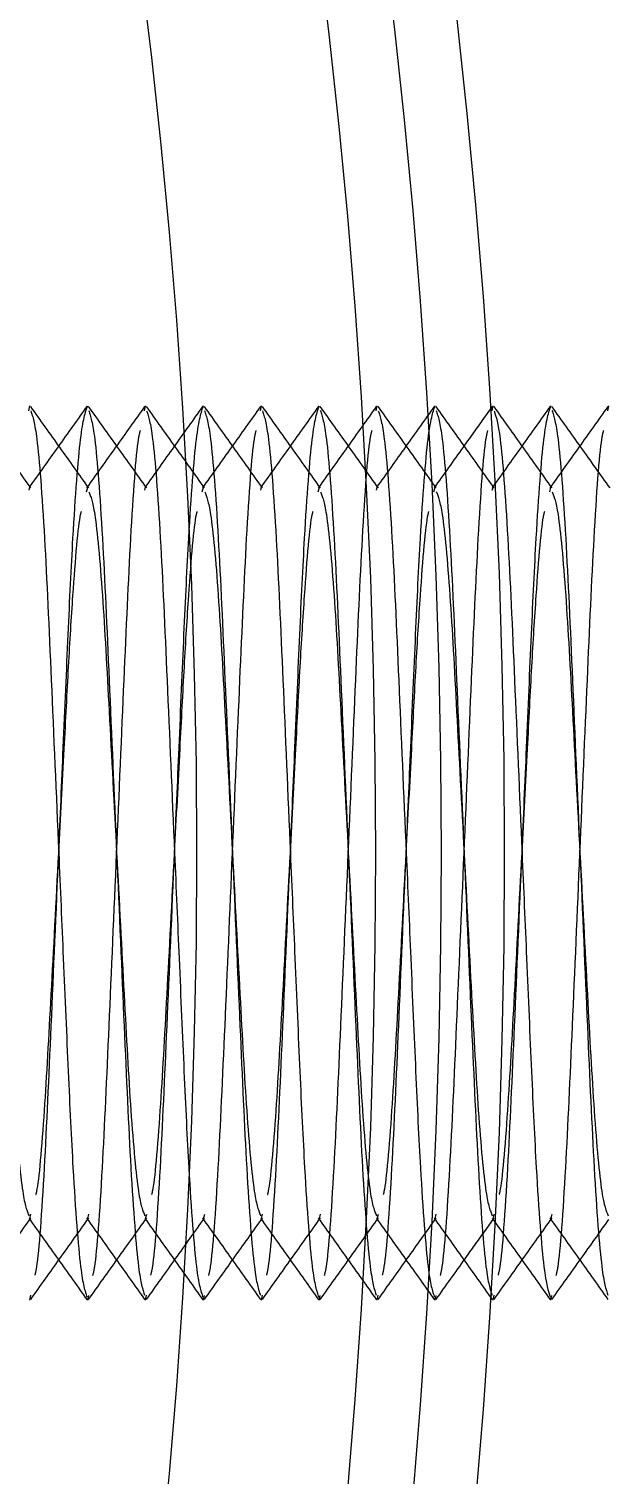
# Model space of a CAD drawing. Header units: metres. Extents: x 0 to 63075, y 0 to 44550.
# Drawn here: x 36495.33 to 36505.33, y 35153.52 to 35178.51 of the extents above; entities that cross this region are included whole.
import ezdxf

# ---------------------------------------------------------------- set-up
doc = ezdxf.new("R2010")
doc.units = ezdxf.units.M
doc.header["$LTSCALE"] = 75
doc.linetypes.add('HIDDEN2', pattern=[4.7625, 3.175, -1.5875])
for name, color, linetype in [('SDM', 7, 'Continuous'), ('SL4', 4, 'Continuous'), ('ST1', 7, 'HIDDEN2')]:
    doc.layers.add(name, color=color, linetype=linetype)

# ---------------------------------------------------------------- blocks, each defined once
blk = doc.blocks.new('A$Cf5e9a517')
at = {"layer": 'SL4'}
for p, q in [((341.072, 1606.065), (340.896, 1605.817)), ((341.071, 1605.993), (341.089, 1606.077)), ((343.071, 1605.993), (343.089, 1606.077)), ((340.939, 1591.805), (341.089, 1592.016)), ((342.089, 1590.623), (342.106, 1590.704))]:
    blk.add_line(p, q, dxfattribs=at)
for radius in [125, 123.91, 122.777, 119.686]:
    blk.add_circle((216.283, 1598.35), radius, dxfattribs=at)
for points, knots in [([(342.108, 1604.657), (341.941, 1604.892), (341.607, 1605.36), (341.273, 1605.83), (341.106, 1606.064)], [0, 0, 0, 0, 0.49997, 1, 1, 1, 1]), ([(341.107, 1605.989), (341.141, 1605.887), (341.216, 1605.661), (341.345, 1603.939), (341.458, 1601.39), (341.571, 1598.751), (341.672, 1596.426), (341.752, 1594.531), (341.845, 1592.591), (341.964, 1591.009), (342.041, 1590.781), (342.078, 1590.674)], [0, 0, 0, 0, 0.108328, 0.239496, 0.365485, 0.495517, 0.57381, 0.663359, 0.752437, 0.883605, 1, 1, 1, 1]), ([(343.072, 1606.065), (342.905, 1605.831), (342.577, 1605.37), (342.249, 1604.91), (342.089, 1604.685)], [0, 0, 0, 0, 0.510193, 1, 1, 1, 1]), ([(342.109, 1604.592), (342.142, 1604.509), (342.216, 1604.325), (342.345, 1602.922), (342.458, 1600.835), (342.589, 1598.35), (342.719, 1595.865), (342.832, 1593.776), (342.963, 1592.352), (343.04, 1592.166), (343.076, 1592.079)], [0, 0, 0, 0, 0.106972, 0.238781, 0.365377, 0.496042, 0.626708, 0.753304, 0.885113, 1, 1, 1, 1]), ([(341.076, 1592.035), (341.243, 1591.8), (341.577, 1591.331), (341.911, 1590.862), (342.079, 1590.627)], [0, 0, 0, 0, 0.499965, 1, 1, 1, 1]), ([(342.104, 1590.634), (342.272, 1590.869), (342.6, 1591.329), (342.928, 1591.79), (343.089, 1592.016)], [0, 0, 0, 0, 0.5096866, 1, 1, 1, 1])]:
    blk.add_open_spline(points, degree=3, knots=knots, dxfattribs=at)
at = {"layer": 'ST1'}
for p, q in [((333.071, 1605.993), (333.089, 1606.077)), ((335.071, 1605.993), (335.089, 1606.077)), ((337.071, 1605.993), (337.089, 1606.077)), ((339.071, 1605.993), (339.089, 1606.077)), ((333.076, 1604.621), (333.089, 1604.671)), ((334.068, 1604.592), (334.089, 1604.671)), ((335.076, 1604.621), (335.089, 1604.671)), ((336.068, 1604.592), (336.089, 1604.671)), ((337.076, 1604.621), (337.089, 1604.671)), ((338.068, 1604.592), (338.089, 1604.671)), ((339.076, 1604.621), (339.089, 1604.671)), ((340.068, 1604.592), (340.089, 1604.671)), ((341.076, 1604.621), (341.089, 1604.671)), ((342.068, 1604.592), (342.089, 1604.671)), ((342.089, 1604.685), (342.069, 1604.657)), ((333.089, 1592.029), (333.109, 1592.107)), ((334.089, 1592.029), (334.109, 1592.108)), ((335.089, 1592.029), (335.109, 1592.107)), ((336.089, 1592.029), (336.109, 1592.108)), ((337.089, 1592.029), (337.109, 1592.107)), ((338.089, 1592.029), (338.109, 1592.108)), ((339.089, 1592.029), (339.109, 1592.107)), ((340.089, 1592.029), (340.109, 1592.108)), ((341.089, 1592.029), (341.109, 1592.107)), ((341.089, 1592.016), (341.108, 1592.043)), ((342.089, 1592.029), (342.109, 1592.108)), ((333.089, 1590.623), (333.107, 1590.711)), ((334.089, 1590.623), (334.106, 1590.704)), ((335.089, 1590.623), (335.107, 1590.711)), ((336.089, 1590.623), (336.106, 1590.704)), ((337.089, 1590.623), (337.107, 1590.711)), ((338.089, 1590.623), (338.106, 1590.704)), ((339.089, 1590.623), (339.107, 1590.711)), ((340.089, 1590.623), (340.106, 1590.704)), ((341.089, 1590.623), (341.107, 1590.711))]:
    blk.add_line(p, q, dxfattribs=at)
for points, knots in [([(333.108, 1604.657), (332.941, 1604.892), (332.606, 1605.362), (332.272, 1605.831), (332.104, 1606.066)], [0, 0, 0, 0, 0.499937, 1, 1, 1, 1]), ([(334.079, 1606.073), (333.911, 1605.838), (333.577, 1605.369), (333.243, 1604.9), (333.076, 1604.665)], [0, 0, 0, 0, 0.500035, 1, 1, 1, 1]), ([(334.108, 1604.657), (333.941, 1604.892), (333.607, 1605.36), (333.273, 1605.83), (333.106, 1606.064)], [0, 0, 0, 0, 0.49997, 1, 1, 1, 1]), ([(333.107, 1605.989), (333.141, 1605.887), (333.216, 1605.661), (333.345, 1603.939), (333.458, 1601.39), (333.571, 1598.751), (333.672, 1596.426), (333.752, 1594.531), (333.845, 1592.591), (333.964, 1591.009), (334.041, 1590.781), (334.078, 1590.674)], [0, 0, 0, 0, 0.108328, 0.239496, 0.365485, 0.495517, 0.57381, 0.663359, 0.752437, 0.883605, 1, 1, 1, 1]), ([(333.179, 1591.054), (333.19, 1591.095), (333.242, 1591.3), (333.346, 1592.797), (333.458, 1595.3), (333.571, 1597.95), (333.672, 1600.274), (333.752, 1602.169), (333.845, 1604.111), (333.968, 1605.732), (334.049, 1605.963), (334.089, 1606.077)], [0, 0, 0, 0, 0.035067, 0.175217, 0.309833, 0.448769, 0.532422, 0.628103, 0.72328, 0.863429, 1, 1, 1, 1]), ([(335.072, 1606.065), (334.905, 1605.831), (334.571, 1605.361), (334.236, 1604.892), (334.069, 1604.657)], [0, 0, 0, 0, 0.50006, 1, 1, 1, 1]), ([(335.108, 1604.657), (334.941, 1604.892), (334.606, 1605.362), (334.272, 1605.831), (334.104, 1606.066)], [0, 0, 0, 0, 0.499937, 1, 1, 1, 1]), ([(334.106, 1605.996), (334.14, 1605.893), (334.215, 1605.666), (334.345, 1603.94), (334.458, 1601.388), (334.589, 1598.35), (334.719, 1595.312), (334.832, 1592.761), (334.962, 1591.036), (335.037, 1590.81), (335.071, 1590.707)], [0, 0, 0, 0, 0.110571, 0.242596, 0.369408, 0.50029, 0.631172, 0.757984, 0.890008, 1, 1, 1, 1]), ([(336.079, 1606.073), (335.911, 1605.838), (335.577, 1605.369), (335.243, 1604.9), (335.076, 1604.665)], [0, 0, 0, 0, 0.500035, 1, 1, 1, 1]), ([(336.108, 1604.657), (335.941, 1604.892), (335.607, 1605.36), (335.273, 1605.83), (335.106, 1606.064)], [0, 0, 0, 0, 0.49997, 1, 1, 1, 1]), ([(335.107, 1605.989), (335.141, 1605.887), (335.216, 1605.661), (335.345, 1603.939), (335.458, 1601.39), (335.571, 1598.751), (335.672, 1596.426), (335.752, 1594.531), (335.845, 1592.591), (335.964, 1591.009), (336.041, 1590.781), (336.078, 1590.674)], [0, 0, 0, 0, 0.108328, 0.239496, 0.365485, 0.495517, 0.57381, 0.663359, 0.752437, 0.883605, 1, 1, 1, 1]), ([(335.179, 1591.054), (335.19, 1591.095), (335.242, 1591.3), (335.346, 1592.797), (335.458, 1595.3), (335.571, 1597.95), (335.672, 1600.274), (335.752, 1602.169), (335.845, 1604.111), (335.968, 1605.732), (336.049, 1605.963), (336.089, 1606.077)], [0, 0, 0, 0, 0.035067, 0.175217, 0.309833, 0.448769, 0.532422, 0.628103, 0.72328, 0.863429, 1, 1, 1, 1]), ([(337.072, 1606.065), (336.905, 1605.831), (336.571, 1605.361), (336.236, 1604.892), (336.069, 1604.657)], [0, 0, 0, 0, 0.50006, 1, 1, 1, 1]), ([(337.108, 1604.657), (336.941, 1604.892), (336.606, 1605.362), (336.272, 1605.831), (336.104, 1606.066)], [0, 0, 0, 0, 0.4999369, 1, 1, 1, 1]), ([(336.106, 1605.996), (336.14, 1605.893), (336.215, 1605.666), (336.345, 1603.94), (336.458, 1601.388), (336.589, 1598.35), (336.719, 1595.312), (336.832, 1592.761), (336.962, 1591.036), (337.037, 1590.81), (337.071, 1590.707)], [0, 0, 0, 0, 0.110571, 0.242596, 0.369408, 0.50029, 0.631172, 0.757984, 0.890008, 1, 1, 1, 1]), ([(338.079, 1606.073), (337.911, 1605.838), (337.577, 1605.369), (337.243, 1604.9), (337.076, 1604.665)], [0, 0, 0, 0, 0.500035, 1, 1, 1, 1]), ([(338.108, 1604.657), (337.941, 1604.892), (337.607, 1605.36), (337.273, 1605.83), (337.106, 1606.064)], [0, 0, 0, 0, 0.49997, 1, 1, 1, 1]), ([(337.107, 1605.989), (337.141, 1605.887), (337.216, 1605.661), (337.345, 1603.939), (337.458, 1601.39), (337.571, 1598.751), (337.672, 1596.426), (337.752, 1594.531), (337.845, 1592.591), (337.964, 1591.009), (338.041, 1590.781), (338.078, 1590.674)], [0, 0, 0, 0, 0.108328, 0.239496, 0.365485, 0.495517, 0.57381, 0.663359, 0.752437, 0.883605, 1, 1, 1, 1]), ([(337.179, 1591.054), (337.19, 1591.095), (337.242, 1591.3), (337.346, 1592.797), (337.458, 1595.3), (337.571, 1597.95), (337.672, 1600.274), (337.752, 1602.169), (337.845, 1604.111), (337.968, 1605.732), (338.049, 1605.963), (338.089, 1606.077)], [0, 0, 0, 0, 0.0350675, 0.1752166, 0.3098326, 0.4487685, 0.5324217, 0.6281026, 0.7232803, 0.8634294, 1, 1, 1, 1]), ([(339.072, 1606.065), (338.905, 1605.831), (338.571, 1605.361), (338.236, 1604.892), (338.069, 1604.657)], [0, 0, 0, 0, 0.50006, 1, 1, 1, 1]), ([(339.108, 1604.657), (338.941, 1604.892), (338.606, 1605.362), (338.272, 1605.831), (338.104, 1606.066)], [0, 0, 0, 0, 0.499937, 1, 1, 1, 1]), ([(338.106, 1605.996), (338.14, 1605.893), (338.215, 1605.666), (338.345, 1603.94), (338.458, 1601.388), (338.589, 1598.35), (338.719, 1595.312), (338.832, 1592.761), (338.962, 1591.036), (339.037, 1590.81), (339.071, 1590.707)], [0, 0, 0, 0, 0.110571, 0.242596, 0.369408, 0.50029, 0.631172, 0.757984, 0.890008, 1, 1, 1, 1]), ([(340.079, 1606.073), (339.911, 1605.838), (339.577, 1605.369), (339.243, 1604.9), (339.076, 1604.665)], [0, 0, 0, 0, 0.500035, 1, 1, 1, 1]), ([(340.108, 1604.657), (339.941, 1604.892), (339.607, 1605.36), (339.273, 1605.83), (339.106, 1606.064)], [0, 0, 0, 0, 0.49997, 1, 1, 1, 1]), ([(339.107, 1605.989), (339.141, 1605.887), (339.216, 1605.661), (339.345, 1603.939), (339.458, 1601.39), (339.571, 1598.751), (339.672, 1596.426), (339.752, 1594.531), (339.845, 1592.591), (339.964, 1591.009), (340.041, 1590.781), (340.078, 1590.674)], [0, 0, 0, 0, 0.108328, 0.239496, 0.365485, 0.495517, 0.57381, 0.663359, 0.752437, 0.883605, 1, 1, 1, 1]), ([(339.179, 1591.054), (339.19, 1591.095), (339.242, 1591.3), (339.346, 1592.797), (339.458, 1595.3), (339.571, 1597.95), (339.672, 1600.274), (339.752, 1602.169), (339.845, 1604.111), (339.968, 1605.732), (340.049, 1605.963), (340.089, 1606.077)], [0, 0, 0, 0, 0.035067, 0.175217, 0.309833, 0.448769, 0.532422, 0.628103, 0.72328, 0.863429, 1, 1, 1, 1]), ([(341.108, 1604.657), (340.941, 1604.892), (340.606, 1605.362), (340.272, 1605.831), (340.104, 1606.066)], [0, 0, 0, 0, 0.4999369, 1, 1, 1, 1]), ([(340.106, 1605.996), (340.14, 1605.893), (340.215, 1605.666), (340.345, 1603.94), (340.458, 1601.388), (340.589, 1598.35), (340.719, 1595.312), (340.832, 1592.761), (340.962, 1591.036), (341.037, 1590.81), (341.071, 1590.707)], [0, 0, 0, 0, 0.1105714, 0.242596, 0.3694081, 0.5002899, 0.6311716, 0.7579837, 0.8900083, 1, 1, 1, 1]), ([(342.079, 1606.073), (341.911, 1605.838), (341.577, 1605.369), (341.243, 1604.9), (341.076, 1604.665)], [0, 0, 0, 0, 0.500035, 1, 1, 1, 1]), ([(341.179, 1591.054), (341.19, 1591.095), (341.242, 1591.3), (341.346, 1592.797), (341.458, 1595.3), (341.571, 1597.95), (341.672, 1600.274), (341.752, 1602.169), (341.845, 1604.111), (341.968, 1605.732), (342.049, 1605.963), (342.089, 1606.077)], [0, 0, 0, 0, 0.035067, 0.175217, 0.309833, 0.448769, 0.532422, 0.628103, 0.72328, 0.863429, 1, 1, 1, 1]), ([(343.108, 1604.657), (342.941, 1604.892), (342.606, 1605.362), (342.272, 1605.831), (342.104, 1606.066)], [0, 0, 0, 0, 0.499937, 1, 1, 1, 1]), ([(342.106, 1605.996), (342.14, 1605.893), (342.215, 1605.666), (342.345, 1603.94), (342.458, 1601.388), (342.589, 1598.35), (342.719, 1595.312), (342.832, 1592.761), (342.962, 1591.036), (343.037, 1590.81), (343.071, 1590.707)], [0, 0, 0, 0, 0.110571, 0.242596, 0.369408, 0.50029, 0.631172, 0.757984, 0.890008, 1, 1, 1, 1]), ([(334.178, 1591.047), (334.189, 1591.089), (334.241, 1591.295), (334.346, 1592.795), (334.458, 1595.303), (334.589, 1598.35), (334.719, 1601.397), (334.831, 1603.904), (334.936, 1605.403), (334.988, 1605.609), (334.999, 1605.651)], [0, 0, 0, 0, 0.040767, 0.196457, 0.346, 0.500342, 0.654684, 0.804227, 0.959916, 1, 1, 1, 1]), ([(336.178, 1591.047), (336.189, 1591.089), (336.241, 1591.295), (336.346, 1592.795), (336.458, 1595.303), (336.589, 1598.35), (336.719, 1601.397), (336.831, 1603.904), (336.936, 1605.403), (336.988, 1605.609), (336.999, 1605.651)], [0, 0, 0, 0, 0.040767, 0.196457, 0.346, 0.500342, 0.654684, 0.804227, 0.959916, 1, 1, 1, 1]), ([(338.178, 1591.047), (338.189, 1591.089), (338.241, 1591.295), (338.346, 1592.795), (338.458, 1595.303), (338.589, 1598.35), (338.719, 1601.397), (338.831, 1603.904), (338.936, 1605.403), (338.988, 1605.609), (338.999, 1605.651)], [0, 0, 0, 0, 0.040767, 0.196457, 0.346, 0.500342, 0.654684, 0.804227, 0.959916, 1, 1, 1, 1]), ([(340.896, 1605.817), (340.787, 1605.665), (340.512, 1605.278), (340.236, 1604.892), (340.069, 1604.657)], [0, 0, 0, 0, 0.393246, 1, 1, 1, 1]), ([(340.178, 1591.047), (340.189, 1591.089), (340.241, 1591.295), (340.346, 1592.795), (340.458, 1595.303), (340.589, 1598.35), (340.719, 1601.397), (340.831, 1603.904), (340.936, 1605.403), (340.988, 1605.609), (340.999, 1605.651)], [0, 0, 0, 0, 0.0407674, 0.196457, 0.3459999, 0.5003418, 0.6546838, 0.8042266, 0.9599163, 1, 1, 1, 1]), ([(342.178, 1591.047), (342.189, 1591.089), (342.241, 1591.295), (342.346, 1592.795), (342.458, 1595.303), (342.589, 1598.35), (342.719, 1601.397), (342.831, 1603.904), (342.936, 1605.403), (342.988, 1605.609), (342.999, 1605.651)], [0, 0, 0, 0, 0.040767, 0.196457, 0.346, 0.500342, 0.654684, 0.804227, 0.959916, 1, 1, 1, 1]), ([(332.109, 1604.592), (332.142, 1604.509), (332.216, 1604.325), (332.345, 1602.922), (332.458, 1600.835), (332.589, 1598.35), (332.719, 1595.865), (332.832, 1593.776), (332.963, 1592.352), (333.04, 1592.166), (333.076, 1592.079)], [0, 0, 0, 0, 0.106972, 0.238781, 0.365377, 0.496042, 0.626708, 0.753304, 0.885113, 1, 1, 1, 1]), ([(334.109, 1604.592), (334.142, 1604.509), (334.216, 1604.325), (334.345, 1602.922), (334.458, 1600.835), (334.589, 1598.35), (334.719, 1595.865), (334.832, 1593.776), (334.963, 1592.352), (335.04, 1592.166), (335.076, 1592.079)], [0, 0, 0, 0, 0.106972, 0.238781, 0.365377, 0.496042, 0.626708, 0.753304, 0.885113, 1, 1, 1, 1]), ([(336.109, 1604.592), (336.142, 1604.509), (336.216, 1604.325), (336.345, 1602.922), (336.458, 1600.835), (336.589, 1598.35), (336.719, 1595.865), (336.832, 1593.776), (336.963, 1592.352), (337.04, 1592.166), (337.076, 1592.079)], [0, 0, 0, 0, 0.106972, 0.238781, 0.365377, 0.496042, 0.626708, 0.753304, 0.885113, 1, 1, 1, 1]), ([(338.109, 1604.592), (338.142, 1604.509), (338.216, 1604.325), (338.345, 1602.922), (338.458, 1600.835), (338.589, 1598.35), (338.719, 1595.865), (338.832, 1593.776), (338.963, 1592.352), (339.04, 1592.166), (339.076, 1592.079)], [0, 0, 0, 0, 0.106972, 0.238781, 0.365377, 0.496042, 0.626708, 0.753304, 0.885113, 1, 1, 1, 1]), ([(340.109, 1604.592), (340.142, 1604.509), (340.216, 1604.325), (340.345, 1602.922), (340.458, 1600.835), (340.589, 1598.35), (340.719, 1595.865), (340.832, 1593.776), (340.963, 1592.352), (341.04, 1592.166), (341.076, 1592.079)], [0, 0, 0, 0, 0.106972, 0.238781, 0.365377, 0.496042, 0.626708, 0.753304, 0.885113, 1, 1, 1, 1]), ([(333.196, 1592.446), (333.201, 1592.463), (333.247, 1592.628), (333.346, 1593.819), (333.458, 1595.852), (333.577, 1598.13), (333.681, 1600.081), (333.758, 1601.611), (333.848, 1603.063), (333.93, 1604.072), (333.976, 1604.236), (333.981, 1604.253)], [0, 0, 0, 0, 0.019148, 0.181961, 0.338335, 0.499736, 0.617516, 0.717853, 0.818619, 0.981432, 1, 1, 1, 1]), ([(335.196, 1592.446), (335.201, 1592.463), (335.247, 1592.628), (335.346, 1593.819), (335.458, 1595.852), (335.577, 1598.13), (335.681, 1600.081), (335.758, 1601.611), (335.848, 1603.063), (335.93, 1604.072), (335.976, 1604.236), (335.981, 1604.253)], [0, 0, 0, 0, 0.0191483, 0.1819613, 0.3383353, 0.4997364, 0.6175161, 0.7178528, 0.8186194, 0.9814324, 1, 1, 1, 1]), ([(337.196, 1592.446), (337.201, 1592.463), (337.247, 1592.628), (337.346, 1593.819), (337.458, 1595.852), (337.577, 1598.13), (337.681, 1600.081), (337.758, 1601.611), (337.848, 1603.063), (337.93, 1604.072), (337.976, 1604.236), (337.981, 1604.253)], [0, 0, 0, 0, 0.0191483, 0.1819613, 0.3383353, 0.4997364, 0.6175161, 0.7178528, 0.8186194, 0.9814324, 1, 1, 1, 1]), ([(339.196, 1592.446), (339.201, 1592.463), (339.247, 1592.628), (339.346, 1593.819), (339.458, 1595.852), (339.577, 1598.13), (339.681, 1600.081), (339.758, 1601.611), (339.848, 1603.063), (339.93, 1604.072), (339.976, 1604.236), (339.981, 1604.253)], [0, 0, 0, 0, 0.019148, 0.181961, 0.338335, 0.499736, 0.617516, 0.717853, 0.818619, 0.981432, 1, 1, 1, 1]), ([(341.196, 1592.446), (341.201, 1592.463), (341.247, 1592.628), (341.346, 1593.819), (341.458, 1595.852), (341.577, 1598.13), (341.681, 1600.081), (341.758, 1601.611), (341.848, 1603.063), (341.93, 1604.072), (341.976, 1604.236), (341.981, 1604.253)], [0, 0, 0, 0, 0.019148, 0.181961, 0.338335, 0.499736, 0.617516, 0.717853, 0.818619, 0.981432, 1, 1, 1, 1]), ([(332.104, 1590.634), (332.272, 1590.869), (332.606, 1591.338), (332.941, 1591.808), (333.108, 1592.043)], [0, 0, 0, 0, 0.500063, 1, 1, 1, 1]), ([(333.076, 1592.035), (333.243, 1591.8), (333.577, 1591.331), (333.911, 1590.862), (334.079, 1590.627)], [0, 0, 0, 0, 0.499965, 1, 1, 1, 1]), ([(333.106, 1590.636), (333.273, 1590.87), (333.607, 1591.34), (333.941, 1591.808), (334.108, 1592.043)], [0, 0, 0, 0, 0.50003, 1, 1, 1, 1]), ([(334.069, 1592.043), (334.236, 1591.808), (334.571, 1591.339), (334.905, 1590.869), (335.072, 1590.635)], [0, 0, 0, 0, 0.49994, 1, 1, 1, 1]), ([(334.104, 1590.634), (334.272, 1590.869), (334.606, 1591.338), (334.941, 1591.808), (335.108, 1592.043)], [0, 0, 0, 0, 0.500063, 1, 1, 1, 1]), ([(335.076, 1592.035), (335.243, 1591.8), (335.577, 1591.331), (335.911, 1590.862), (336.079, 1590.627)], [0, 0, 0, 0, 0.499965, 1, 1, 1, 1]), ([(335.106, 1590.636), (335.273, 1590.87), (335.607, 1591.34), (335.941, 1591.808), (336.108, 1592.043)], [0, 0, 0, 0, 0.50003, 1, 1, 1, 1]), ([(336.069, 1592.043), (336.236, 1591.808), (336.571, 1591.339), (336.905, 1590.869), (337.072, 1590.635)], [0, 0, 0, 0, 0.4999404, 1, 1, 1, 1]), ([(336.104, 1590.634), (336.272, 1590.869), (336.606, 1591.338), (336.941, 1591.808), (337.108, 1592.043)], [0, 0, 0, 0, 0.5000631, 1, 1, 1, 1]), ([(337.076, 1592.035), (337.243, 1591.8), (337.577, 1591.331), (337.911, 1590.862), (338.079, 1590.627)], [0, 0, 0, 0, 0.499965, 1, 1, 1, 1]), ([(337.106, 1590.636), (337.273, 1590.87), (337.607, 1591.34), (337.941, 1591.808), (338.108, 1592.043)], [0, 0, 0, 0, 0.50003, 1, 1, 1, 1]), ([(338.069, 1592.043), (338.236, 1591.808), (338.571, 1591.339), (338.905, 1590.869), (339.072, 1590.635)], [0, 0, 0, 0, 0.49994, 1, 1, 1, 1]), ([(338.104, 1590.634), (338.272, 1590.869), (338.606, 1591.338), (338.941, 1591.808), (339.108, 1592.043)], [0, 0, 0, 0, 0.500063, 1, 1, 1, 1]), ([(339.076, 1592.035), (339.243, 1591.8), (339.577, 1591.331), (339.911, 1590.862), (340.079, 1590.627)], [0, 0, 0, 0, 0.499965, 1, 1, 1, 1]), ([(339.106, 1590.636), (339.273, 1590.87), (339.607, 1591.34), (339.941, 1591.808), (340.108, 1592.043)], [0, 0, 0, 0, 0.50003, 1, 1, 1, 1]), ([(340.069, 1592.043), (340.236, 1591.808), (340.571, 1591.339), (340.905, 1590.869), (341.072, 1590.635)], [0, 0, 0, 0, 0.49994, 1, 1, 1, 1]), ([(341.106, 1590.636), (341.273, 1590.87), (341.607, 1591.34), (341.941, 1591.808), (342.108, 1592.043)], [0, 0, 0, 0, 0.50003, 1, 1, 1, 1]), ([(342.069, 1592.043), (342.236, 1591.808), (342.571, 1591.339), (342.905, 1590.869), (343.072, 1590.635)], [0, 0, 0, 0, 0.49994, 1, 1, 1, 1]), ([(340.104, 1590.634), (340.272, 1590.869), (340.55, 1591.259), (340.828, 1591.65), (340.939, 1591.805)], [0, 0, 0, 0, 0.601308, 1, 1, 1, 1])]:
    blk.add_open_spline(points, degree=3, knots=knots, dxfattribs=at)

msp = doc.modelspace()

# ---------------------------------------------------------------- block references
at = {"layer": 'SDM'}
msp.add_blockref('A$Cf5e9a517', (36162.252, 33565.919), dxfattribs=at)

doc.saveas('drawing.dxf')
